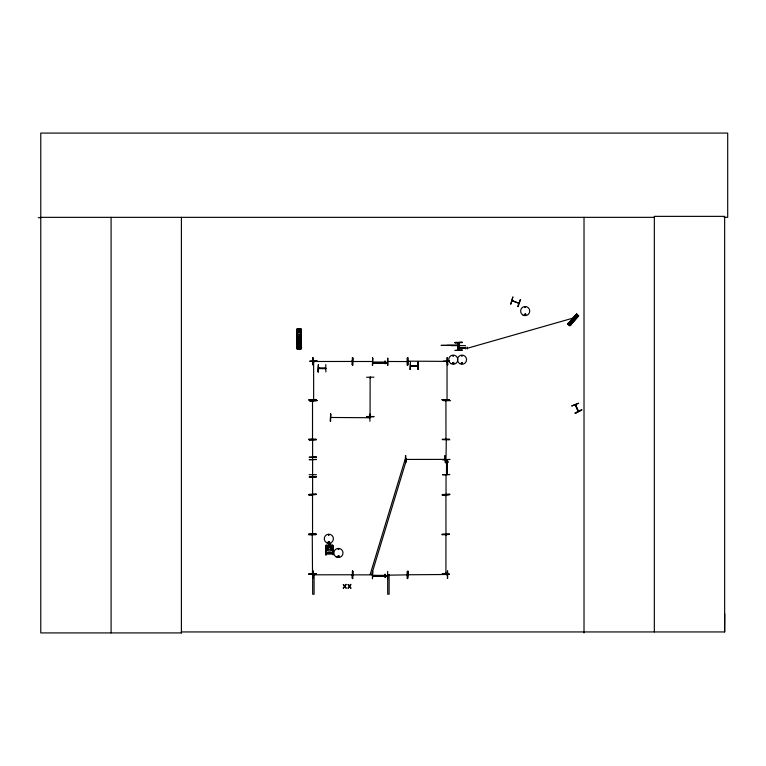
<?xml version="1.0" encoding="UTF-8"?>
<svg xmlns="http://www.w3.org/2000/svg" width="766" height="766" viewBox="0 0 766 766"><rect width="100%" height="100%" fill="white"/><g stroke="black" fill="none" stroke-linecap="round" stroke-linejoin="round"><path stroke-width="1.15" d="M724.119 217.343L727.7 217.343L727.7 133.083L40.77 133.083L40.77 632.917L181.504 632.917L181.408 631.94L724.646 631.94L724.751 613.863M374.028 362.653L374.009 362.002L386.179 362.088L386.169 362.73L374.057 362.768M445.525 462.482L445.534 461.735M445.63 462.54L445.64 461.687M446.138 462.511L446.147 461.716M446.482 462.473L446.492 461.764M447.593 462.415L447.603 461.611M448.1 462.444L448.11 461.592M313.849 361.198L313.687 362.184L313.39 361.399M312.605 400.589L312.269 399.929M313.39 400.589L313.38 399.775M312.183 533.433L312.557 534.074L312.576 533.327M370.438 377.265L370.15 378.059L370.141 377.245M370.418 416.34L370.418 415.718M445.63 400.082L445.64 400.723L445.668 399.929M445.965 439.11L445.927 399.929M445.965 438.975L445.956 438.468M445.994 495.631L445.927 494.893L445.965 533.94M445.678 535.463L445.668 534.658M445.649 535.367L445.975 534.697M445.64 573.14L445.668 573.849M328.442 534.936C329.61 533.634 328.863 536.439 328.528 534.754M328.126 542.165C329.974 539.8 329.227 544.722 328.202 541.993M337.959 556.375C339.271 554.881 338.677 557.868 338.026 556.489M338.85 549.155L338.065 549.26L338.802 549.059M339.089 556.547C337.423 553.847 338.17 559.113 339.06 556.02M452.859 355.874C454.133 354.601 453.099 357.416 453.003 355.615M452.763 363.094C454.075 361.447 453.491 364.884 452.84 362.988M453.97 363.094C451.883 365.411 453.261 360.432 453.836 363.429M461.611 355.874L462.396 355.769L461.659 355.97M461.352 363.094C463.373 360.796 462.032 365.794 461.391 362.739M462.434 363.208C461.745 361.303 461.218 364.76 462.501 363.094M524.71 314.357C525.888 316.281 525.399 312.595 524.806 314.711M525.591 307.271L524.806 307.367L525.543 307.176M525.897 314.491C523.8 316.396 525.189 312.652 525.763 314.156M313.351 361.552L313.361 362.107M313.667 362.107L313.715 361.542M312.231 400.082L312.566 400.589M313.342 399.929L313.639 400.589M312.231 534.802L312.528 535.463L312.518 534.649M312.557 533.94L312.518 494.893M312.222 573.188L312.557 573.696M370.102 377.399L370.438 377.897M446.75 361.552L446.76 362.107M447.076 362.107L447.038 361.466L447.038 400.513L446.76 399.881M445.63 534.802L445.668 535.396M445.956 535.367L445.927 534.725L445.927 573.849M447.43 460.117L447.181 460.893M299.439 348.664L298.893 348.674M406.564 459.533L371.567 574.73L370.208 574.318L405.204 459.121L406.507 459.456M512.837 300.799L512.033 300.856L512.818 301.048M518.86 303.288L512.061 300.531M517.72 306.524L520.238 299.65M518.075 306.649L520.497 299.745M312.605 439.943L312.605 493.984M445.994 459.131L446.291 439.904M353.231 361.504L372.132 361.495M407.292 361.542L387.816 361.495M407.292 574.864L388.075 575.18M328.413 541.916C328.719 543.994 329.926 540.729 328.413 542.05M458.183 346.146L458.997 346.146M373.894 575.965L373.09 576.281M325.923 551.013L326.642 552.851L332.224 552.908L333.047 551.022L333.047 546.053M578.215 411.476L575.486 404.697M312.231 399.948L312.241 400.647M312.269 534.658L312.518 573.772M446.779 399.775L446.789 400.589M369.231 417.776L369.854 417.786M408.738 361.485L408.096 361.159L447.038 361.389M313.112 574.519L313.926 574.51L313.265 574.481M406.65 459.131L405.99 459.054M444.376 459.428L444.998 459.437L444.376 459.054M446.463 574.519L447.277 574.519M313.849 361.131L313.131 361.495M330.768 417.48L369.892 417.729M408.795 361.475L408.23 361.495M444.299 459.131L444.883 459.093M447.172 574.49L408.154 574.778M318.551 368.14L325.694 368.111M411.16 366.052C408.383 364.721 428.749 366.943 410.576 365.976M417.087 365.717L417.824 365.717M567.807 323.941L576.578 314.041L578.694 315.898L569.933 325.799L567.807 323.941L576.712 314.165M568.046 324.152L576.731 314.175M568.161 324.257L576.846 314.28M577.066 314.481L568.286 324.363L577.171 314.567M568.449 324.506L577.2 314.596M568.592 324.621L569.148 325.119M569.291 325.244L578.091 315.372M569.425 325.358L578.177 315.439M569.569 325.493L578.33 315.573M569.655 325.56L578.407 315.64M569.789 325.674L578.569 315.784M373.865 362.711L373.09 362.969M325.847 546.11L326.603 545.392L332.205 545.392L333.047 546.101M312.528 495.631L312.269 494.97L312.269 495.631M329.15 542.472L328.624 542.539M445.668 494.893L445.668 495.631M571.848 405.942L578.656 403.213L571.838 405.913M575.122 413.018L581.748 409.896M352.915 574.864L372.391 574.854M467.356 348.262L577.65 316.789L575.821 315.171M313.878 574.826L313.112 574.778M298.951 348.654L298.989 347.86M325.129 368.063L324.976 368.561M410.653 365.641L417.719 365.688M338.285 555.743L338.783 555.81M352.657 358.038L352.676 365.363L352.666 358.038M407.33 358.038L407.349 365.353L407.378 358.038M387.759 365.363L387.73 358.038L387.701 365.363M352.657 571.359L352.676 578.684L352.666 571.359M407.33 571.359L407.349 578.675L407.378 571.359M387.548 578.684L387.682 571.359M301.095 329.054L296.863 329.112L297.17 348.942M297.17 331.123L300.827 331.084M297.179 332.473L300.837 332.425M297.198 334.483L300.866 334.445M297.218 336.264L300.875 336.226M297.237 338.275L300.904 338.237M297.342 346.912L301 346.874M296.729 347.496L301.613 347.448M296.739 347.649L301.613 347.601M298.884 347.841L299.458 347.841M297.074 348.942L301.306 348.884L301.076 329.054M318.589 368.551L325.799 368.551L318.493 368.436M312.681 357.665L313.131 364.989L312.72 357.665M352.695 357.665L352.331 364.989L352.657 357.665M407.646 357.665L407.732 364.989M447.708 364.98L447.248 357.665L447.67 364.98M317.172 360.968L309.847 361.045M309.857 361.313L317.172 361.265M351.575 361.207L352.312 361.198M351.575 361.456L352.236 361.456L313.265 361.495M449.527 361.006L443.255 361.418M447.172 361.169L446.616 361.495M443.255 361.313L449.527 361.332M446.54 361.456L447.2 361.456M366.608 377.265L373.932 377.169M442.135 399.584L449.46 399.909L442.135 399.546M442.135 399.9L449.45 399.804M450.58 400.666L443.255 400.618M366.608 416.512L373.932 416.512M366.608 416.838L373.932 416.79M369.155 417.738L369.815 417.729M369.921 421.262L369.921 413.946M312.518 438.315L312.241 439.033M316.052 439.205L308.736 439.148M308.736 439.521L316.061 439.473M449.46 439.1L442.135 439.253M405.817 455.598L405.76 462.923M445.017 455.598L445.439 462.913L445.065 455.598M406.583 459.38L405.865 459.428L444.96 459.389L444.299 459.389M308.736 494.817L316.052 494.463L308.736 494.922M449.45 494.501L442.135 494.922L449.45 494.463M442.135 494.874L449.45 494.769M308.727 534.266L316.052 534.17M308.736 534.486L316.061 534.448M308.736 534.572L316.061 534.477M449.46 534.074L442.135 534.113L442.135 534.678L449.45 534.256M442.135 534.572L449.46 534.477M352.695 570.986L352.331 578.301L352.657 570.986M447.66 570.986L447.67 578.301M308.736 573.973L316.052 573.878M445.63 573.696L445.917 573.112M352.236 574.519L351.498 574.778L352.312 574.519M449.46 574.203L442.135 573.878L449.46 574.232M447.2 574.778L446.616 574.816M407.694 578.311L408.058 570.986L407.732 578.311M442.499 439.674L449.824 439.799M309.1 474.7L316.425 474.728M442.509 474.7L449.824 474.527L442.509 474.748M309.11 494.376L316.425 494.376M449.824 494.376L442.509 494.549L449.824 494.329M38.3 217.697L40.77 217.688M40.77 217.343L654.336 217.343M454.927 342.364L462.243 342.364M454.927 342.641L462.243 342.641M458.097 345.054L458.805 345.447L458.097 345.456M458.805 345.131L446.808 345.38M458.805 345.38L441.053 345.38L453.146 345.466M451.097 345.619L465.441 345.619M458.183 345.993L458.997 345.993M458.183 346.299L458.997 346.299M458.183 346.5L458.997 346.5M458.183 346.806L458.997 346.806M457.819 347.927L465.728 347.821M457.819 348.128L465.728 348.233M410.499 362.184L410.126 369.509M418.226 362.184L418.198 369.509M325.789 364.606L325.847 371.931M318.627 368.436L325.799 368.475M410.097 369.509L410.452 362.184M330.644 543.592L328.241 543.544L328.327 545.507L327.12 546.129L327.12 549.576L328.327 551.06L330.567 551.06L331.764 549.576L331.764 546.129L330.567 545.507L330.567 543.611L328.327 543.659M332.607 546.675L333.191 546.675L333.191 554.823L332.664 554.086L326.297 554.086L326.297 555.034L325.713 555.034L325.713 546.541M325.847 546.991L333.047 546.991M325.847 547.853L333.047 547.862M352.236 574.778L313.265 574.806M384.666 361.159L385.518 361.169M384.695 361.667L385.49 361.676M384.791 363.122L385.595 363.132M384.762 363.63L385.614 363.639M384.724 574.376L385.47 574.385M384.666 574.481L385.518 574.49M384.695 574.988L385.49 574.998M384.733 575.333L385.442 575.343M384.791 576.444L385.595 576.453M384.762 576.951L385.614 576.961M384.81 577.057L385.557 577.057M319.135 368.063L319.355 368.628M387.089 362.969L386.284 362.644M387.089 576.281L386.284 575.965M578.215 411.428L575.247 404.869M518.821 303.164L512.109 300.856M447.114 473.311L447.43 474.116M445.668 439.129L445.668 438.391M312.231 534.074L312.26 533.356L312.231 533.94M569.128 324.794L569.148 324.324M447.038 399.775L447.038 400.513L447.095 399.823M370.438 377.389L370.399 377.973M370.141 377.322L370.064 416.283M312.518 399.929L312.518 439.052L312.518 438.391M575.228 315.841L577.057 317.459M574.337 316.846L576.166 318.465M573.552 317.737L575.381 319.355M572.662 318.742L574.49 320.36M568.851 323.051L570.68 324.669M568.295 323.07L570.727 325.224M568.228 323.147L570.66 325.301M575.477 404.764L578.483 411.179M312.231 573.696L312.26 573.112M446.042 475.111L446.042 494.3M300.837 329.054L301.048 348.884L300.77 329.054M300.511 329.064L300.732 348.884M300.377 329.064L300.396 332.559M300.444 334.895L300.578 348.884L300.349 334.895M300.291 329.064L300.329 332.559M300.09 329.064L300.272 348.894M299.899 329.064L299.937 332.568M299.803 329.064L299.86 332.568M299.745 348.894L298.635 348.913M298.127 329.102L298.185 332.597L298.06 329.102M298.233 338.428L298.367 348.932M298.156 338.438L298.271 348.932M297.859 329.102L298.108 348.932M297.658 329.112L297.696 332.607L297.572 329.112M297.763 338.438L297.878 348.932M297.677 338.438L297.802 348.932M297.342 329.112L297.648 348.932M297.141 329.112L297.361 348.942L297.112 329.112M447.267 357.665L447.354 364.989M447.354 570.986L447.401 578.301M445.668 573.112L445.668 573.772M407.952 357.665L408 364.989M405.444 455.598L405.492 462.923M370.141 415.699L370.141 416.359M352.341 357.665L352.379 364.989M352.389 570.986L352.437 578.301M330.625 413.946L330.615 421.262M313.639 399.852L313.639 400.513L313.639 361.466M312.988 357.665L313.083 364.989M372.64 358.038L372.525 365.353M724.646 631.94L724.646 216.366L654.336 216.366L654.336 631.94M584.018 217.343L584.018 632.917M467.356 347.113L467.356 348.942M465.728 347.113L465.728 348.942M459.093 342.737L459.093 350.062M458.997 342.737L459.045 350.062M458.183 342.737L458.164 350.062M458.078 342.737L458.078 350.062M417.92 362.184L417.92 369.509M332.971 546.072L332.971 551.06L332.166 552.851C325.598 554.641 325.272 551.683 325.847 546.053M332.147 553.224L332.607 544.894L332.607 553.349L326.297 553.349L326.297 544.913L326.747 553.234M330.644 543.544L330.644 545.449M318.417 364.606L318.417 371.931M181.398 217.343L181.398 632.917M111.089 217.343L111.089 632.917M374.009 575.323L374.009 576.118L386.169 576.051L386.179 575.41L374.009 575.323M446.559 461.027L446.473 473.197L447.22 473.292L447.2 461.036L446.559 461.027M573.485 318.934C574.28 320.964 575.007 317.383 573.485 318.934M298.271 337.05C299.305 340.152 300.665 334.838 298.271 337.05M512.847 297.064L510.807 304.102L512.847 297.064M345.686 584.448L344.748 585.971L343.245 584.448L344.432 586.383L343.206 588.317L344.719 586.766L346.251 588.317L345.035 586.354L346.251 584.448L345.686 584.448M350.435 584.448L349.497 585.971L347.994 584.448L349.181 586.383L347.955 588.317L349.468 586.766L351 588.317L349.784 586.354L351 584.448L350.435 584.448M581.729 409.858L575.247 413.295L581.729 409.858M372.659 358.038L372.477 365.353L372.659 358.038M372.659 571.35L372.477 578.675L372.659 571.35M316.052 399.498L308.736 399.957L316.052 399.498M317.172 400.57L309.857 401.02L317.172 400.57M330.673 413.946L330.347 421.271L330.653 413.946M316.052 534.074L308.736 534.113L308.736 534.678L316.052 534.63L316.052 534.074M313.093 570.986L312.729 578.311L313.074 570.986M316.052 573.83L308.736 574.28L316.052 573.83M316.425 439.665L309.11 439.875L316.425 439.646M316.425 457.053L309.11 457.264L316.425 457.034M316.425 459.504L309.11 459.677L316.425 459.447M449.824 459.504L442.509 459.677L449.824 459.447M316.425 476.892L309.11 477.065L316.425 476.835M316.425 494.338L309.11 494.549L316.425 494.329M462.243 342.335L454.927 342.737L462.243 342.335M462.243 350.11L454.927 350.464L462.243 350.062M387.251 362.644L372.937 362.969L387.251 362.644M318.474 364.606L318.062 371.931L318.474 364.606M447.43 459.964L447.114 474.278L447.43 459.964M330.165 543.965L328.729 543.965L328.729 544.578L330.165 544.578L330.165 543.965M330.567 546.129L328.327 546.129L328.327 549.576L330.567 549.576L330.567 546.129M314.089 574.682L312.662 574.682L312.662 594.205L314.089 594.205L314.089 574.682M389.118 574.682L387.701 574.682L387.701 594.205L389.118 594.205L389.118 574.682M387.251 575.965L372.937 576.281L387.251 575.965M300.109 348.894L299.956 334.895L300.023 348.894M459.399 350.062L459.399 342.737L459.37 350.062M457.809 350.062L457.809 342.737L457.771 350.062M522.9 315.017A4.567 4.567 0 0 0 529.756 311.063A4.567 4.567 0 0 0 522.9 307.109A4.567 4.567 0 0 0 522.9 315.017M459.724 363.639A4.577 4.577 0 0 0 466.58 359.675A4.577 4.577 0 0 0 459.724 355.711A4.577 4.577 0 0 0 459.724 363.639M450.973 363.639A4.577 4.577 0 0 0 457.838 359.675A4.577 4.577 0 0 0 450.973 355.711A4.577 4.577 0 0 0 450.973 363.639M326.555 542.692A4.567 4.567 0 0 0 333.401 538.737A4.567 4.567 0 0 0 326.555 534.783A4.567 4.567 0 0 0 326.555 542.692M336.159 556.92A4.577 4.577 0 0 0 343.024 552.956A4.577 4.577 0 0 0 336.159 548.992A4.577 4.577 0 0 0 336.159 556.92"/></g></svg>
